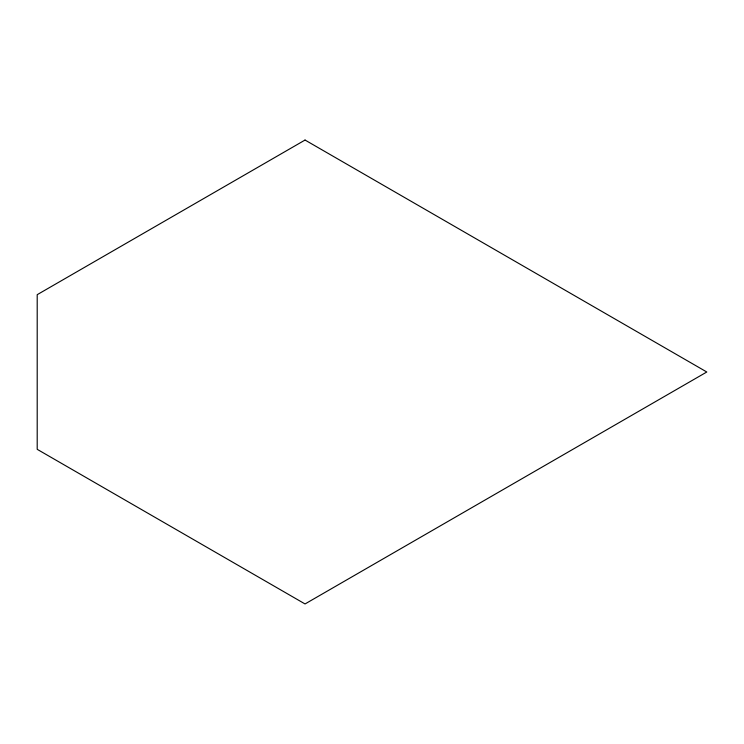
<?xml version="1.0" encoding="UTF-8"?>
<svg xmlns="http://www.w3.org/2000/svg" width="744" height="744" viewBox="0 0 744 744"><rect width="100%" height="100%" fill="white"/><g stroke="black" fill="none" stroke-linecap="round" stroke-linejoin="round"><path stroke-width="1.12" d="M305.04 140.049L37.2 294.68L37.2 449.32L305.04 603.951L706.8 372L305.04 140.049"/></g></svg>
